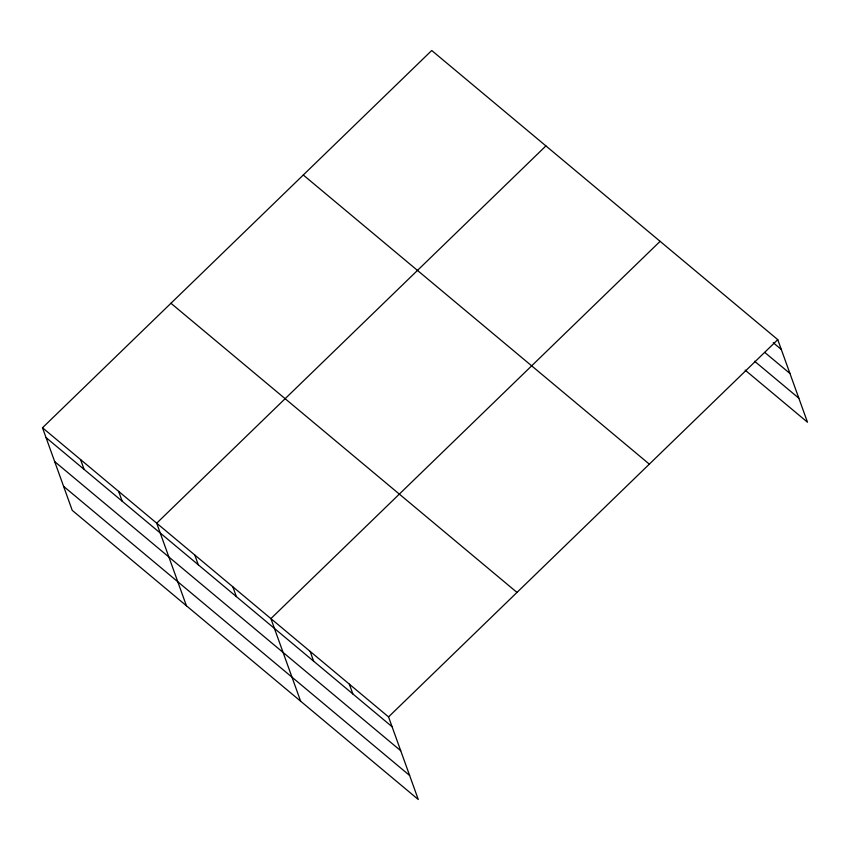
<?xml version="1.0" encoding="UTF-8"?>
<svg xmlns="http://www.w3.org/2000/svg" width="850" height="850" viewBox="0 0 850 850"><rect width="100%" height="100%" fill="white"/><g stroke="black" fill="none" stroke-linecap="round" stroke-linejoin="round"><path stroke-width="1.27" d="M42.5 427.763L388.546 716.911L418.274 799.499L72.229 510.351L42.5 427.763L431.726 50.501L777.771 339.649L807.5 422.237L745.153 370.132M545.912 145.924L156.697 523.186L186.426 605.774M660.11 241.336L270.895 618.609L300.624 701.186M388.546 716.911L777.771 339.649M773.256 342.731L781.299 349.456M764.809 352.463L789.947 373.469M754.609 361.25L798.851 398.214M303.28 175.004L649.326 464.142M170.946 303.269L516.991 592.418M46.028 437.569L392.073 726.718M54.676 461.592L400.722 750.731M63.591 486.338L409.636 775.476M349.329 684.144L352.856 693.951M310.112 651.376L313.639 661.183M232.826 586.798L236.353 596.604M194.756 554.986L198.294 564.793M118.628 491.374L122.156 501.181M80.569 459.574L84.097 469.381"/></g></svg>
